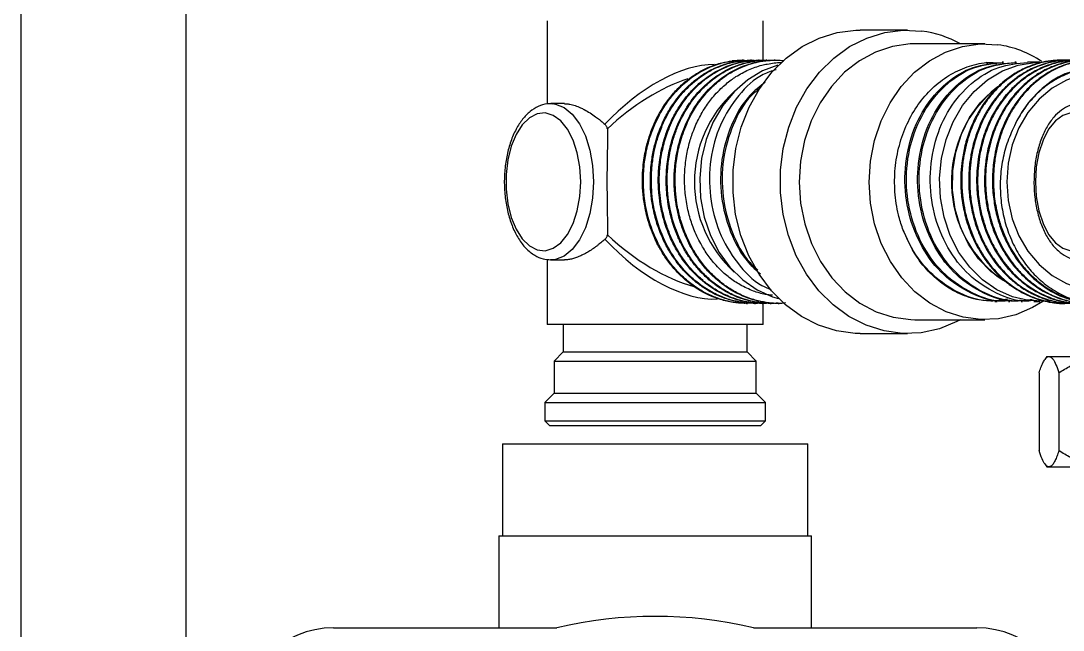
# Model space of a CAD drawing. Header units: millimetres. Extents: x 15 to 415, y 5 to 292.
# Drawn here: x 127.13 to 159.53, y 165.02 to 183.95 of the extents above; entities that cross this region are included whole.
import ezdxf

# ---------------------------------------------------------------- set-up
doc = ezdxf.new("R2010")
doc.units = ezdxf.units.MM

msp = doc.modelspace()

# ---------------------------------------------------------------- linework, layer by layer
at = {"color": 7, "linetype": 'Continuous', "lineweight": 25}
for p, q in [((127.1328, 196.3745), (127.1328, 154.0542)), ((132.2756, 160.1183), (132.2756, 196.3745)), ((143.4899, 183.9459), (143.4899, 181.3667)), ((150.2042, 182.7211), (150.2042, 183.9459)), ((154.689, 183.6602), (153.2138, 183.6602)), ((157.0959, 183.2317), (154.9219, 183.2317)), ((149.5915, 182.7232), (149.5646, 182.7232)), ((149.838, 182.7232), (149.8072, 182.7232)), ((150.0845, 182.7232), (150.0537, 182.7232)), ((150.3311, 182.7232), (150.3002, 182.7232)), ((150.5776, 182.7232), (150.5467, 182.7232)), ((159.4845, 182.7232), (159.4536, 182.7232)), ((157.1289, 182.6575), (157.2072, 182.5825)), ((157.2862, 182.6178), (157.4659, 182.6243)), ((157.677, 182.6602), (157.6277, 182.6602)), ((158.0715, 182.6602), (158.0222, 182.6602)), ((158.8041, 182.6602), (158.4166, 182.6602)), ((144.031, 181.3745), (143.6093, 181.3745)), ((143.6093, 181.3745), (143.6433, 181.3737)), ((143.4899, 176.5371), (143.4899, 174.5174)), ((143.6093, 176.5174), (144.0294, 176.5174)), ((149.6839, 175.1687), (149.7148, 175.1687)), ((149.9304, 175.1687), (149.9613, 175.1687)), ((150.1769, 175.1687), (150.2078, 175.1687)), ((150.2042, 174.5174), (150.2042, 175.1687)), ((150.4234, 175.1687), (150.4543, 175.1687)), ((150.67, 175.1687), (150.7008, 175.1687)), ((157.4031, 175.2317), (157.4799, 175.2317)), ((157.825, 175.2317), (157.8743, 175.2317)), ((158.2194, 175.2317), (158.2687, 175.2317)), ((158.6138, 175.2317), (158.8041, 175.2317)), ((154.9219, 174.6602), (157.0959, 174.6602)), ((144.029, 174.5174), (143.4899, 174.5174)), ((143.9899, 174.5174), (143.9899, 173.6602)), ((150.2042, 174.5174), (144.029, 174.5174)), ((149.7042, 173.6602), (149.7042, 174.5174)), ((153.2138, 174.2317), (154.689, 174.2317)), ((143.9899, 173.6602), (143.7042, 173.3745)), ((143.9899, 173.6602), (144.4487, 173.6602)), ((144.4487, 173.6602), (149.7042, 173.6602)), ((149.9899, 173.3745), (149.7042, 173.6602)), ((143.7042, 173.3745), (143.7042, 172.3745)), ((143.7042, 173.3745), (144.2089, 173.3745)), ((144.2089, 173.3745), (149.9899, 173.3745)), ((149.9899, 172.3745), (149.9899, 173.3745)), ((159.0216, 173.5174), (158.9555, 173.4229)), ((159.0216, 173.5174), (159.0864, 173.5174)), ((159.0864, 173.5174), (160.8475, 173.5174)), ((158.779, 173.0129), (158.779, 170.5932)), ((159.3938, 173.0129), (159.3938, 170.5932)), ((143.7042, 172.3745), (143.4185, 172.0888)), ((143.7042, 172.3745), (144.2089, 172.3745)), ((144.2089, 172.3745), (149.9899, 172.3745)), ((150.2756, 172.0888), (149.9899, 172.3745)), ((143.4185, 172.0888), (143.4185, 171.5174)), ((143.4185, 172.0888), (143.9691, 172.0888)), ((143.9691, 172.0888), (150.2756, 172.0888)), ((150.2756, 171.5174), (150.2756, 172.0888)), ((143.4185, 171.5174), (143.5613, 171.3745)), ((143.4185, 171.5174), (143.9691, 171.5174)), ((143.5613, 171.3745), (144.089, 171.3745)), ((143.9691, 171.5174), (150.2756, 171.5174)), ((144.089, 171.3745), (150.1328, 171.3745)), ((150.1328, 171.3745), (150.2756, 171.5174)), ((142.0972, 170.8031), (142.0972, 167.9459)), ((142.0972, 170.8031), (151.5969, 170.8031)), ((151.5969, 167.9459), (151.5969, 170.8031)), ((158.9542, 170.1852), (159.0216, 170.0888)), ((159.0216, 170.0888), (159.0864, 170.0888)), ((159.0864, 170.0888), (160.8475, 170.0888)), ((136.847, 165.0888), (143.7956, 165.0888)), ((149.8985, 165.0888), (156.847, 165.0888))]:
    msp.add_line(p, q, dxfattribs=at)
at = {"color": 7, "linetype": 'Continuous', "lineweight": 25, "flags": 128}
for points in [[(153.2138, 174.2317), (153.0584, 174.2353), (152.4843, 174.3124), (151.9258, 174.4884), (151.3947, 174.7593), (150.9024, 175.1194), (150.4594, 175.5611), (150.075, 176.0749), (149.7576, 176.65), (149.5138, 177.2739), (149.3489, 177.9335), (149.2663, 178.6147), (149.2679, 179.303), (149.3536, 179.9836), (149.5216, 180.6421), (149.7682, 181.2645), (150.0883, 181.8374), (150.475, 182.3487), (150.9201, 182.7875), (151.414, 183.1445), (151.9463, 183.4119), (152.5057, 183.5841), (153.0801, 183.6575), (153.2138, 183.6602)], [(156.3376, 174.6602), (156.2267, 174.6021), (155.6794, 174.3817), (155.111, 174.2585), (154.5336, 174.2353), (153.9595, 174.3124), (153.401, 174.4884), (152.8699, 174.7593), (152.3776, 175.1194), (151.9346, 175.5611), (151.5503, 176.0749), (151.2328, 176.65), (150.989, 177.2739), (150.8241, 177.9335), (150.7416, 178.6147), (150.7431, 179.303), (150.8288, 179.9836), (150.9968, 180.6421), (151.2434, 181.2645), (151.5635, 181.8374), (151.9502, 182.3487), (152.3953, 182.7875), (152.8892, 183.1445), (153.4216, 183.4119), (153.9809, 183.5841), (154.5553, 183.6575), (155.1326, 183.6305), (155.1326, 183.6305)], [(154.9219, 183.2317), (154.7748, 183.2281), (154.2278, 183.1511), (153.6971, 182.9756), (153.1951, 182.7057), (152.7336, 182.3476), (152.3234, 181.9098), (151.9741, 181.4025), (151.6938, 180.8376), (151.4893, 180.2284), (151.3652, 179.5891), (151.3245, 178.9348), (151.3681, 178.2807), (151.4949, 177.6422), (151.7022, 177.0343), (151.9848, 176.4712), (152.3364, 175.9661), (152.7485, 175.5308), (153.2116, 175.1756), (153.7147, 174.9087), (154.2462, 174.7365), (154.7935, 174.663), (154.9219, 174.6602)], [(158.8911, 175.232), (158.5761, 175.0398), (158.0582, 174.8164), (157.5178, 174.6898), (156.9675, 174.663), (156.4202, 174.7365), (155.8887, 174.9087), (155.3856, 175.1756), (154.9225, 175.5308), (154.5104, 175.9661), (154.1588, 176.4712), (153.8762, 177.0343), (153.669, 177.6422), (153.5421, 178.2807), (153.4985, 178.9348), (153.5392, 179.5891), (153.6633, 180.2284), (153.8679, 180.8376), (154.1481, 181.4025), (154.4974, 181.9098), (154.9076, 182.3476), (155.3691, 182.7057), (155.8711, 182.9756), (156.4018, 183.1511), (156.9488, 183.2281), (157.4992, 183.2047), (157.4992, 183.2047)], [(149.5646, 182.7232), (149.5512, 182.7232), (149.2405, 182.7035)], [(150.6565, 182.5671), (150.1832, 182.3901), (149.7232, 182.1143), (149.3077, 181.752), (148.9478, 181.3132), (148.6535, 180.8098), (148.4328, 180.2556), (148.2916, 179.6657), (148.2339, 179.0561), (148.2612, 178.4435), (148.3727, 177.8446), (148.5655, 177.2758), (148.8342, 176.7525), (149.1716, 176.2891), (149.5684, 175.8981), (150.0138, 175.5902), (150.4957, 175.3739), (150.6782, 175.319)], [(159.1153, 175.2502), (158.9693, 175.2369), (158.4546, 175.2551), (157.9494, 175.3739), (157.4675, 175.5902), (157.0221, 175.8981), (156.6253, 176.2891), (156.288, 176.7525), (156.0192, 177.2758), (155.8265, 177.8446), (155.7149, 178.4435), (155.6876, 179.0561), (155.7454, 179.6657), (155.8865, 180.2556), (156.1073, 180.8098), (156.4016, 181.3132), (156.7614, 181.752), (157.1769, 182.1143), (157.6369, 182.3901), (158.1287, 182.572), (158.6389, 182.655), (158.8041, 182.6602)], [(159.9502, 182.2155), (159.626, 182.1006), (159.1809, 181.8533), (158.7785, 181.5177), (158.4311, 181.1039), (158.1494, 180.6245), (157.9418, 180.0942), (157.8147, 179.5289), (157.7718, 178.9459), (157.8147, 178.363), (157.9418, 177.7977), (158.1494, 177.2674), (158.4311, 176.788), (158.7785, 176.3742), (159.1809, 176.0386), (159.626, 175.7913), (159.9502, 175.6764)], [(157.7048, 175.8603), (157.2818, 176.1601), (156.9012, 176.5495), (156.5831, 177.0116), (156.3373, 177.5326), (156.1711, 178.0965), (156.0897, 178.6862), (156.0954, 179.2838), (156.1881, 179.8711), (156.3651, 180.4304), (156.6209, 180.9445), (156.9477, 181.3979), (157.3357, 181.7768), (157.5009, 181.9017)], [(144.5341, 178.9459), (144.5069, 179.4066), (144.4265, 179.8457), (144.2967, 180.2428), (144.1235, 180.5792), (143.915, 180.8392), (143.6811, 181.0107), (143.4325, 181.0857), (143.1811, 181.0606), (142.9384, 180.9366), (142.7159, 180.7196), (142.524, 180.4196), (142.3716, 180.0507), (142.2658, 179.6302), (142.2117, 179.1776), (142.2117, 178.7143), (142.2658, 178.2617), (142.3716, 177.8412), (142.524, 177.4723), (142.7159, 177.1723), (142.9384, 176.9553), (143.1811, 176.8313), (143.4325, 176.8062), (143.6811, 176.8812), (143.915, 177.0527), (144.1235, 177.3127), (144.2967, 177.6491), (144.4265, 178.0462), (144.5069, 178.4853), (144.5341, 178.9459)], [(159.7668, 181.0857), (159.5182, 181.0107), (159.2843, 180.8392), (159.0758, 180.5792), (158.9026, 180.2428), (158.7728, 179.8457), (158.6924, 179.4066), (158.6652, 178.9459)], [(158.6652, 178.9459), (158.6924, 178.4853), (158.7728, 178.0462), (158.9026, 177.6491), (159.0758, 177.3127), (159.2843, 177.0527), (159.5182, 176.8812), (159.7668, 176.8062)]]:
    msp.add_lwpolyline(points, dxfattribs=at)
at = {"color": 8, "linetype": 'Continuous', "lineweight": 25, "flags": 128}
for points in [[(143.6433, 181.3737), (143.7473, 181.3612), (144.0172, 181.2557), (144.2693, 181.0492), (144.4925, 180.7507), (144.6772, 180.3734), (144.8151, 179.9337), (144.9004, 179.4509), (144.9293, 178.9459)], [(144.9293, 178.9459), (144.9004, 178.441), (144.8151, 177.9582), (144.6772, 177.5185), (144.4925, 177.1412), (144.2693, 176.8427), (144.0172, 176.6362), (143.7473, 176.5307), (143.5991, 176.5175)]]:
    msp.add_lwpolyline(points, dxfattribs=at)
at = {"color": 7, "linetype": 'Continuous', "lineweight": 25}
for centre, radius, start, end in [((154.6522, 180.1596), 3.504, 61.24996, 82.11995), ((157.0523, 180.0133), 3.2225, 55.97058, 82.02792), ((151.8575, 178.9459), 3.7912, 132.33547, 227.66453), ((159.7817, 178.9537), 3.7294, 128.45848, 235.30064), ((146.847, 152.2317), 13.2143, 76.64882, 103.35118), ((136.847, 162.2317), 2.8571, 90, 180), ((156.847, 162.2317), 2.8571, 0, 90)]:
    msp.add_arc(centre, radius, start, end, dxfattribs=at)
at = {"color": 8, "linetype": 'Continuous', "lineweight": 25}
for major_axis, ratio, start_param, end_param in [((2.8431, 3.3028), 0.5405233, 0.4304981, 1.4939267), ((3.0845, 2.9504), 0.5192598, 0.8097489, 1.5557707), ((3.0845, -2.9504), 0.5192598, 4.7274146, 5.5310155), ((-2.8431, 3.3028), 0.5405233, 1.6476659, 2.7458554)]:
    msp.add_ellipse((146.847, 178.9459), major_axis=major_axis, ratio=ratio, start_param=start_param, end_param=end_param, dxfattribs=at)
at = {"color": 7, "linetype": 'Continuous', "lineweight": 25}
for points, knots in [([(149.7148, 175.1689), (149.6563, 175.1699), (149.5369, 175.1719), (149.3382, 175.1922), (149.1035, 175.2334), (148.8149, 175.3134), (148.5019, 175.4404), (148.2081, 175.6036), (147.9688, 175.7708), (147.7675, 175.9372), (147.5768, 176.1204), (147.3627, 176.362), (147.1427, 176.6647), (146.8632, 177.152), (146.6632, 177.6772), (146.5514, 178.1823), (146.5101, 178.4711), (146.4875, 178.7298), (146.4792, 178.9883), (146.4882, 179.276), (146.5135, 179.5415), (146.5543, 179.8061), (146.6153, 180.0907), (146.7194, 180.4439), (146.8566, 180.7839), (146.9853, 181.0331), (147.0848, 181.2041), (147.1759, 181.3467), (147.2928, 181.5094), (147.4172, 181.6638), (147.6829, 181.9575), (148.138, 182.3299), (148.7181, 182.5961), (149.1957, 182.6995), (149.4887, 182.7301), (149.6525, 182.7183), (149.7047, 182.7145)], [0, 0, 0, 0, 0.017206, 0.0351736, 0.058659, 0.0869729, 0.1222991, 0.1558101, 0.1822903, 0.2039717, 0.2280493, 0.2545228, 0.2910035, 0.3271738, 0.400877, 0.432932, 0.4572774, 0.4739097, 0.4978994, 0.5218893, 0.5458792, 0.5647579, 0.5893012, 0.619507, 0.6586505, 0.6839334, 0.6930822, 0.7110673, 0.7290524, 0.7470375, 0.7650226, 0.8379844, 0.9116784, 0.9505427, 0.9842406, 1, 1, 1, 1]), ([(149.9304, 175.1766), (149.8715, 175.1746), (149.6987, 175.1688), (149.429, 175.2103), (149.08, 175.2946), (148.7061, 175.4413), (148.3363, 175.6554), (148.0163, 175.903), (147.7453, 176.1659), (147.5035, 176.4577), (147.2836, 176.7864), (147.0751, 177.1793), (146.8972, 177.6371), (146.7776, 178.1086), (146.7167, 178.5254), (146.6922, 178.9295), (146.7022, 179.2719), (146.733, 179.5661), (146.7653, 179.7758), (146.8062, 179.9771), (146.8868, 180.2973), (147.0048, 180.6318), (147.1562, 180.9499), (147.2833, 181.1793), (147.4299, 181.4063), (147.6183, 181.6509), (147.8393, 181.8901), (148.1392, 182.1549), (148.5135, 182.4015), (148.8758, 182.5599), (149.1404, 182.6389), (149.3334, 182.6818), (149.5505, 182.7168), (149.7166, 182.7175), (149.8073, 182.7178)], [0, 0, 0, 0, 0.0175212, 0.051439, 0.0805968, 0.1235101, 0.1682299, 0.2027195, 0.2370673, 0.2723776, 0.3053664, 0.3423946, 0.3889519, 0.43184, 0.4661548, 0.4955462, 0.5340921, 0.5526129, 0.5706264, 0.5881325, 0.6051312, 0.6554757, 0.6798946, 0.6981318, 0.7254624, 0.7527927, 0.7827004, 0.8160587, 0.8662422, 0.9124617, 0.9333241, 0.9494034, 0.9723584, 1, 1, 1, 1]), ([(150.0654, 175.1724), (150.049, 175.1712), (149.9513, 175.1642), (149.7718, 175.1728), (149.5024, 175.2021), (149.1764, 175.2746), (148.7921, 175.4152), (148.4353, 175.6123), (148.1454, 175.824), (147.8696, 176.0673), (147.6299, 176.3338), (147.422, 176.6223), (147.2761, 176.8592), (147.0578, 177.2767), (146.8746, 177.7898), (146.7655, 178.3638), (146.7281, 178.7787), (146.7269, 179.1339), (146.7471, 179.4211), (146.7772, 179.6617), (146.8226, 179.9197), (146.9056, 180.2571), (147.0371, 180.6343), (147.1971, 180.9746), (147.3435, 181.2268), (147.4705, 181.416), (147.5917, 181.5767), (147.7205, 181.7286), (147.9917, 182.0135), (148.3511, 182.2922), (148.781, 182.5093), (149.0769, 182.6152), (149.3196, 182.6742), (149.5048, 182.7036), (149.6808, 182.7198), (149.8296, 182.7285), (149.9359, 182.7182), (149.97, 182.7148)], [0, 0, 0, 0, 0.0047919, 0.0284635, 0.0521352, 0.0834498, 0.1247194, 0.1687307, 0.1975047, 0.2236447, 0.2686738, 0.2927981, 0.3167989, 0.3406763, 0.4134989, 0.4523642, 0.4854413, 0.5162675, 0.5400094, 0.556664, 0.5764595, 0.6052706, 0.6437386, 0.6776218, 0.7020545, 0.7199808, 0.7379071, 0.7558336, 0.77376, 0.8453178, 0.8819906, 0.9126221, 0.9372094, 0.95575, 0.9682423, 0.9898183, 1, 1, 1, 1]), ([(150.1769, 175.1697), (150.1639, 175.1694), (150.0897, 175.1676), (149.9221, 175.1783), (149.6144, 175.2178), (149.2003, 175.3321), (148.7608, 175.5403), (148.3935, 175.794), (148.1353, 176.0232), (147.8445, 176.3298), (147.5707, 176.7049), (147.3097, 177.2046), (147.1354, 177.6653), (147.022, 178.1222), (146.9697, 178.4832), (146.9488, 178.7561), (146.9427, 178.9716), (146.9469, 179.1871), (146.9635, 179.4311), (147.0019, 179.7361), (147.0815, 180.1187), (147.2027, 180.5025), (147.3357, 180.8144), (147.4537, 181.045), (147.5732, 181.2491), (147.7243, 181.4721), (147.923, 181.7194), (148.1795, 181.9809), (148.584, 182.3046), (148.9872, 182.5134), (149.3396, 182.6258), (149.5171, 182.6698), (149.6971, 182.6999), (149.8761, 182.7228), (149.9952, 182.7159), (150.0535, 182.7126)], [0, 0, 0, 0, 0.0038858, 0.0220815, 0.049959, 0.0959584, 0.1481472, 0.1902319, 0.2222018, 0.244049, 0.3061952, 0.3460194, 0.3916489, 0.4329432, 0.4658001, 0.483974, 0.5021478, 0.5203216, 0.5384954, 0.5640918, 0.598418, 0.6383233, 0.6680287, 0.6873218, 0.7070554, 0.7313851, 0.7603095, 0.7942603, 0.8338774, 0.9084309, 0.9267813, 0.9451992, 0.9636847, 0.9822377, 1, 1, 1, 1]), ([(150.442, 175.1792), (150.4386, 175.1788), (150.3543, 175.1673), (150.1875, 175.1669), (149.9433, 175.1774), (149.6777, 175.2159), (149.3527, 175.2961), (148.9878, 175.4403), (148.6586, 175.6295), (148.4456, 175.7852), (148.2997, 175.9054), (148.1779, 176.0152), (148.0385, 176.1562), (147.9061, 176.3064), (147.746, 176.5097), (147.5537, 176.7971), (147.359, 177.1688), (147.206, 177.557), (147.1029, 177.9113), (147.0307, 178.2594), (146.9906, 178.5762), (146.975, 178.8606), (146.9746, 179.1008), (146.9867, 179.3464), (147.0222, 179.675), (147.1034, 180.0939), (147.2351, 180.5086), (147.3769, 180.8364), (147.5053, 181.0845), (147.6438, 181.3122), (147.8034, 181.5347), (147.9723, 181.7366), (148.1743, 181.9436), (148.4378, 182.1681), (148.7473, 182.3709), (149.0509, 182.517), (149.2853, 182.601), (149.4809, 182.6545), (149.6772, 182.6945), (149.9155, 182.7206), (150.097, 182.7291), (150.1979, 182.7202), (150.2042, 182.7197)], [0, 0, 0, 0, 0.0009757, 0.0243961, 0.0478165, 0.0712372, 0.1012209, 0.143093, 0.1814263, 0.2061042, 0.2149639, 0.2325316, 0.2500994, 0.2676672, 0.2852349, 0.3176232, 0.356568, 0.3912657, 0.4216219, 0.447635, 0.4785014, 0.4995944, 0.5171269, 0.5371551, 0.5596789, 0.5981287, 0.6421841, 0.6680728, 0.6886401, 0.7137992, 0.737192, 0.7605849, 0.7839779, 0.8153634, 0.8556491, 0.8875963, 0.9116024, 0.9276635, 0.9467152, 0.970205, 0.9981318, 1, 1, 1, 1]), ([(150.4235, 175.1701), (150.3854, 175.17), (150.2864, 175.1697), (150.0982, 175.1854), (149.8784, 175.2198), (149.6347, 175.2809), (149.3138, 175.391), (149.0241, 175.5377), (148.8177, 175.6739), (148.7573, 175.7165), (148.7353, 175.7323), (148.6138, 175.8211), (148.4077, 175.9937), (148.1915, 176.2227), (148.0473, 176.4001), (147.9548, 176.5239), (147.8619, 176.6599), (147.7697, 176.8086), (147.7107, 176.9144), (147.679, 176.9744), (147.6696, 176.9924), (147.6357, 177.058), (147.5817, 177.1697), (147.5094, 177.3358), (147.4332, 177.5354), (147.3367, 177.8376), (147.2526, 178.2075), (147.2072, 178.5691), (147.1916, 178.8443), (147.1897, 179.06), (147.1982, 179.2754), (147.2193, 179.5163), (147.2559, 179.7684), (147.3155, 180.053), (147.3999, 180.3542), (147.5116, 180.656), (147.6303, 180.9126), (147.7224, 181.0829), (147.7932, 181.2023), (147.8585, 181.3058), (147.9477, 181.4362), (148.0672, 181.5938), (148.2407, 181.7952), (148.4845, 182.0324), (148.8957, 182.3453), (149.3227, 182.5516), (149.7171, 182.6612), (149.9559, 182.7031), (150.151, 182.7239), (150.266, 182.7206), (150.3002, 182.7196)], [0, 0, 0, 0, 0.0113144, 0.0294886, 0.0561381, 0.0772499, 0.1035496, 0.1554853, 0.1704845, 0.1738557, 0.1764123, 0.1781544, 0.2163403, 0.2513475, 0.2644032, 0.2782625, 0.2929254, 0.3083919, 0.3246619, 0.3248384, 0.3262032, 0.3299712, 0.3441863, 0.3586109, 0.3769927, 0.3993312, 0.4399939, 0.4733074, 0.4914867, 0.509666, 0.5278453, 0.5460246, 0.5709768, 0.5926281, 0.6203922, 0.6515171, 0.676349, 0.6948857, 0.7030661, 0.7135892, 0.7278728, 0.7459164, 0.7677195, 0.8014348, 0.8414727, 0.9160094, 0.9404015, 0.9649281, 0.989589, 1, 1, 1, 1]), ([(150.6661, 175.1801), (150.6455, 175.1774), (150.5659, 175.1671), (150.4337, 175.168), (150.2782, 175.1729), (150.0932, 175.1902), (149.8624, 175.2285), (149.5311, 175.3191), (149.2069, 175.4563), (148.9226, 175.6216), (148.7073, 175.772), (148.5278, 175.9192), (148.3664, 176.0719), (148.23, 176.2166), (148.1007, 176.3702), (147.9455, 176.5766), (147.7584, 176.8694), (147.5813, 177.2253), (147.4533, 177.562), (147.378, 177.8125), (147.3358, 177.9839), (147.3011, 178.1459), (147.2697, 178.324), (147.2423, 178.5439), (147.2263, 178.7558), (147.2184, 179.0293), (147.2322, 179.3867), (147.2711, 179.673), (147.2997, 179.8235), (147.2997, 179.8236), (147.2997, 179.8236), (147.2997, 179.8236), (147.2997, 179.8236), (147.2997, 179.8236), (147.2997, 179.8237), (147.2997, 179.8238), (147.2998, 179.8241), (147.2999, 179.8247), (147.3002, 179.8264), (147.3013, 179.832), (147.3051, 179.8518), (147.3196, 179.9247), (147.3547, 180.0813), (147.4269, 180.3407), (147.5331, 180.6341), (147.6578, 180.9069), (147.7901, 181.1513), (147.9342, 181.3775), (148.1004, 181.5983), (148.2734, 181.7956), (148.4774, 181.9949), (148.7454, 182.2125), (149.0731, 182.4159), (149.4083, 182.5625), (149.6713, 182.6419), (149.8638, 182.6822), (150.0711, 182.7157), (150.2256, 182.7139), (150.3313, 182.7127)], [0, 0, 0, 0, 0.0060585, 0.0233335, 0.038457, 0.0514288, 0.077426, 0.1063151, 0.1503799, 0.177383, 0.1985163, 0.2231619, 0.2409593, 0.2587567, 0.2765541, 0.2943516, 0.326823, 0.3668531, 0.3958889, 0.4177524, 0.4324408, 0.4399522, 0.4590469, 0.4773627, 0.4948995, 0.5116572, 0.5450827, 0.5834175, 0.5834178, 0.583418, 0.5834185, 0.5834193, 0.5834208, 0.5834234, 0.5834284, 0.5834379, 0.583457, 0.5834974, 0.5835901, 0.5838991, 0.584926, 0.5886152, 0.6025351, 0.6251742, 0.6565283, 0.6819467, 0.7024988, 0.7289937, 0.7527274, 0.7764613, 0.8001953, 0.8312413, 0.8729956, 0.9101249, 0.9376283, 0.9539419, 0.968499, 1, 1, 1, 1]), ([(150.6699, 175.1689), (150.668, 175.1688), (150.605, 175.1668), (150.4809, 175.1741), (150.2732, 175.1943), (150.0561, 175.235), (149.813, 175.3019), (149.3935, 175.458), (148.9905, 175.7037), (148.6468, 176.0074), (148.4811, 176.1765), (148.3318, 176.3501), (148.1697, 176.564), (148.0078, 176.8163), (147.8464, 177.122), (147.7017, 177.462), (147.6006, 177.7801), (147.5371, 178.0448), (147.5016, 178.228), (147.4753, 178.4008), (147.457, 178.5624), (147.4396, 178.7856), (147.4341, 179.0435), (147.4467, 179.3064), (147.462, 179.4653), (147.4713, 179.5418), (147.4744, 179.5659), (147.491, 179.6931), (147.5414, 179.9841), (147.6505, 180.3753), (147.7885, 180.727), (147.9114, 180.9804), (148.1259, 181.3588), (148.4002, 181.7168), (148.738, 182.0347), (148.9804, 182.2219), (149.2533, 182.3931), (149.5406, 182.5295), (149.8664, 182.6415), (150.184, 182.6986), (150.423, 182.7357), (150.5364, 182.7207), (150.5464, 182.7194)], [0, 0, 0, 0, 0.00058777, 0.01876067, 0.03693352, 0.06268902, 0.08408682, 0.11116085, 0.19348167, 0.21711879, 0.23881982, 0.25858456, 0.27943003, 0.31108049, 0.33818924, 0.37009919, 0.40680851, 0.42366039, 0.43947127, 0.45424111, 0.46796988, 0.48065753, 0.51087893, 0.53309029, 0.54728807, 0.55138119, 0.55267618, 0.55347011, 0.58399875, 0.6279318, 0.65782243, 0.68262592, 0.70234069, 0.7741388, 0.80488009, 0.83321648, 0.86201703, 0.89873762, 0.92736157, 0.96519921, 0.99693745, 1, 1, 1, 1]), ([(150.9016, 175.1811), (150.86, 175.1767), (150.6865, 175.1585), (150.3985, 175.179), (150.0952, 175.2319), (149.8277, 175.3074), (149.543, 175.4144), (149.2205, 175.584), (148.929, 175.7884), (148.7163, 175.9713), (148.5561, 176.1301), (148.4226, 176.2785), (148.2964, 176.4355), (148.1464, 176.6446), (147.9647, 176.9427), (147.7715, 177.3515), (147.6177, 177.8105), (147.4957, 178.3781), (147.4617, 178.8424), (147.4728, 179.2183), (147.4871, 179.4251), (147.5265, 179.7464), (147.622, 180.1986), (147.7769, 180.6381), (147.9422, 180.9813), (148.0674, 181.2012), (148.2172, 181.4293), (148.3934, 181.6569), (148.5817, 181.8587), (148.7063, 181.974), (148.8181, 182.0706), (148.9625, 182.186), (149.2177, 182.356), (149.5258, 182.5125), (149.8346, 182.6212), (150.0861, 182.6795), (150.287, 182.7089), (150.4656, 182.7231), (150.6422, 182.7235), (150.7678, 182.7192), (150.8332, 182.71), (150.8416, 182.7088)], [0, 0, 0, 0, 0.0118905, 0.0495048, 0.0816432, 0.0990254, 0.1276159, 0.1664397, 0.1990386, 0.2237576, 0.2411146, 0.2584717, 0.2758288, 0.293186, 0.3243628, 0.3640576, 0.405529, 0.4428464, 0.504932, 0.517059, 0.5337753, 0.5550799, 0.5956208, 0.6464612, 0.6702289, 0.6917595, 0.7110529, 0.7406873, 0.7670593, 0.7845292, 0.7865255, 0.8071968, 0.8350755, 0.8714939, 0.9045058, 0.9287187, 0.9460871, 0.9634555, 0.9808239, 0.9975309, 1, 1, 1, 1]), ([(159.4538, 182.7188), (159.3492, 182.717), (159.1341, 182.7134), (158.8625, 182.6593), (158.6019, 182.5848), (158.3246, 182.4774), (158.011, 182.3079), (157.7279, 182.1035), (157.5216, 181.9206), (157.3663, 181.7618), (157.2371, 181.6134), (157.1152, 181.4564), (156.9708, 181.2473), (156.7967, 180.9492), (156.6134, 180.5404), (156.47, 180.0814), (156.3602, 179.5138), (156.3356, 179.0495), (156.3543, 178.6736), (156.3729, 178.4668), (156.4191, 178.1455), (156.5244, 177.6933), (156.6895, 177.2538), (156.8632, 176.9106), (156.994, 176.6907), (157.1497, 176.4626), (157.3322, 176.235), (157.5266, 176.0332), (157.6551, 175.9179), (157.7702, 175.8213), (157.9191, 175.7059), (158.1817, 175.5359), (158.4984, 175.3794), (158.8154, 175.2708), (159.0734, 175.2123), (159.2792, 175.1832), (159.4393, 175.1697), (159.5386, 175.17), (159.5768, 175.1701)], [0, 0, 0, 0, 0.0318644, 0.0655081, 0.0837045, 0.113634, 0.1542762, 0.188402, 0.2142788, 0.2324488, 0.2506188, 0.2687889, 0.2869591, 0.3195962, 0.3611501, 0.4045639, 0.4436292, 0.5086227, 0.5213177, 0.5388169, 0.5611194, 0.6035591, 0.6567808, 0.6816617, 0.7042008, 0.7243979, 0.7554203, 0.7830274, 0.8013156, 0.8034053, 0.8250448, 0.8542293, 0.8923535, 0.9269116, 0.9522586, 0.9704405, 0.9886224, 1, 1, 1, 1]), ([(159.5879, 182.7197), (159.5515, 182.7213), (159.4555, 182.7255), (159.2999, 182.7184), (159.097, 182.6974), (158.8853, 182.657), (158.6484, 182.5899), (158.2399, 182.4339), (157.848, 182.1882), (157.5148, 181.8845), (157.3544, 181.7154), (157.21, 181.5418), (157.0537, 181.3279), (156.8983, 181.0756), (156.7445, 180.7699), (156.6078, 180.4299), (156.5138, 180.1118), (156.4562, 179.8471), (156.4246, 179.6639), (156.402, 179.4911), (156.387, 179.3295), (156.3741, 179.1063), (156.3738, 178.8484), (156.3917, 178.5855), (156.4103, 178.4266), (156.4211, 178.3501), (156.4247, 178.326), (156.4439, 178.1988), (156.5006, 177.9078), (156.6185, 177.5166), (156.7649, 177.1649), (156.8939, 176.9115), (157.1181, 176.5331), (157.4019, 176.1751), (157.7503, 175.8572), (158.0001, 175.67), (158.2808, 175.4988), (158.576, 175.3624), (158.9105, 175.2504), (159.2362, 175.1933), (159.4809, 175.1562), (159.5971, 175.1712), (159.6074, 175.1725)], [0, 0, 0, 0, 0.0109927, 0.0289764, 0.04696005, 0.07244741, 0.09362243, 0.1204146, 0.20187837, 0.22526941, 0.24674451, 0.26630347, 0.28693192, 0.31825286, 0.34507939, 0.37665712, 0.41298426, 0.42966069, 0.44530696, 0.45992304, 0.47350887, 0.48606443, 0.5159712, 0.53795131, 0.55200128, 0.55605178, 0.55733329, 0.55811896, 0.58832976, 0.63180542, 0.66138486, 0.68593012, 0.70543964, 0.77649025, 0.80691149, 0.83495287, 0.86345358, 0.89979186, 0.92811781, 0.96556152, 0.99696933, 1, 1, 1, 1]), ([(159.7001, 182.7225), (159.6911, 182.7227), (159.6314, 182.7243), (159.5282, 182.7183), (159.3476, 182.7021), (159.1224, 182.6633), (158.7996, 182.5728), (158.4839, 182.4356), (158.2076, 182.2703), (157.9985, 182.1199), (157.8244, 181.9727), (157.6678, 181.82), (157.5357, 181.6753), (157.4107, 181.5217), (157.2611, 181.3153), (157.0816, 181.0225), (156.9132, 180.6666), (156.7931, 180.3299), (156.7234, 180.0794), (156.6849, 179.908), (156.6537, 179.746), (156.6261, 179.5679), (156.6033, 179.348), (156.5916, 179.1361), (156.5891, 178.8626), (156.6101, 178.5052), (156.6551, 178.2189), (156.6869, 178.0684), (156.6869, 178.0683), (156.6869, 178.0683), (156.6869, 178.0683), (156.6869, 178.0683), (156.6869, 178.0683), (156.6869, 178.0682), (156.6869, 178.0681), (156.687, 178.0678), (156.6871, 178.0672), (156.6875, 178.0655), (156.6887, 178.0599), (156.6929, 178.0401), (156.709, 177.9672), (156.7476, 177.8106), (156.8256, 177.5512), (156.9387, 177.2578), (157.07, 176.985), (157.2084, 176.7406), (157.3584, 176.5144), (157.5304, 176.2936), (157.7092, 176.0963), (157.9197, 175.897), (158.1959, 175.6794), (158.533, 175.476), (158.8774, 175.3294), (159.1473, 175.25), (159.3447, 175.2097), (159.557, 175.1762), (159.7153, 175.178), (159.8236, 175.1792)], [0, 0, 0, 0, 0.0027659, 0.0182078, 0.0314528, 0.0579975, 0.087495, 0.1324877, 0.1600595, 0.1816378, 0.2068024, 0.2249746, 0.2431468, 0.261319, 0.2794913, 0.3126465, 0.3535197, 0.3831669, 0.4054908, 0.4204886, 0.4281581, 0.447655, 0.4663565, 0.4842625, 0.5013732, 0.5355026, 0.5746446, 0.574645, 0.5746452, 0.5746457, 0.5746465, 0.574648, 0.5746507, 0.5746558, 0.5746655, 0.574685, 0.5747262, 0.574821, 0.5751364, 0.5761849, 0.5799519, 0.5941648, 0.6172807, 0.6492951, 0.6752488, 0.6962337, 0.7232865, 0.7475201, 0.7717538, 0.7959876, 0.8276874, 0.870321, 0.9082322, 0.9363148, 0.9529719, 0.9678356, 1, 1, 1, 1]), ([(159.9271, 182.7146), (159.8842, 182.7177), (159.7819, 182.7252), (159.6196, 182.7226), (159.4133, 182.7071), (159.1989, 182.6719), (158.9614, 182.611), (158.6487, 182.5009), (158.3669, 182.3542), (158.1665, 182.218), (158.1078, 182.1754), (158.0864, 182.1596), (157.9685, 182.0708), (157.7686, 181.8982), (157.5591, 181.6692), (157.4199, 181.4918), (157.3307, 181.368), (157.2414, 181.232), (157.153, 181.0833), (157.0965, 180.9775), (157.0663, 180.9175), (157.0574, 180.8995), (157.0252, 180.8339), (156.9738, 180.7222), (156.9055, 180.5561), (156.8339, 180.3565), (156.7443, 180.0543), (156.6682, 179.6844), (156.6303, 179.3228), (156.6203, 179.0476), (156.6228, 178.8319), (156.6356, 178.6165), (156.6615, 178.3756), (156.7035, 178.1235), (156.7693, 177.8389), (156.8605, 177.5377), (156.9793, 177.2359), (157.1042, 176.9793), (157.2006, 176.809), (157.2744, 176.6896), (157.3423, 176.5861), (157.435, 176.4557), (157.5588, 176.2981), (157.7381, 176.0967), (157.9896, 175.8595), (158.4132, 175.5467), (158.852, 175.3402), (159.2568, 175.2308), (159.5015, 175.1883), (159.7372, 175.166), (159.8908, 175.1714), (159.9616, 175.1739)], [0, 0, 0, 0, 0.0127064, 0.0303406, 0.0479748, 0.0738324, 0.0943169, 0.119835, 0.1702276, 0.1847811, 0.1880521, 0.1905327, 0.1922231, 0.2292743, 0.2632413, 0.2759091, 0.2893566, 0.3035838, 0.3185907, 0.3343772, 0.3345486, 0.3358728, 0.3395288, 0.3533216, 0.3673175, 0.3851531, 0.4068278, 0.4462823, 0.4786059, 0.496245, 0.5138842, 0.5315233, 0.5491624, 0.5733731, 0.5943811, 0.6213202, 0.6515203, 0.6756144, 0.6936002, 0.7015376, 0.711748, 0.7256072, 0.7431146, 0.7642698, 0.7969834, 0.8358316, 0.9081535, 0.9318208, 0.9556186, 0.9795467, 1, 1, 1, 1]), ([(159.9466, 182.7224), (159.94, 182.7227), (159.854, 182.7263), (159.6884, 182.7126), (159.4293, 182.6767), (159.1125, 182.5956), (158.7572, 182.4516), (158.4371, 182.2624), (158.2303, 182.1067), (158.0887, 181.9865), (157.9705, 181.8767), (157.8355, 181.7357), (157.7074, 181.5855), (157.5529, 181.3822), (157.3681, 181.0948), (157.1826, 180.7231), (157.0386, 180.3349), (156.9434, 179.9806), (156.8787, 179.6325), (156.8452, 179.3157), (156.8355, 179.0313), (156.8398, 178.7911), (156.857, 178.5455), (156.8993, 178.2169), (156.9895, 177.798), (157.1307, 177.3833), (157.2804, 177.0555), (157.4149, 176.8074), (157.5593, 176.5797), (157.7247, 176.3572), (157.8994, 176.1553), (158.1079, 175.9483), (158.3795, 175.7238), (158.6981, 175.521), (159.01, 175.3748), (159.2507, 175.291), (159.4514, 175.2372), (159.6527, 175.1986), (159.8266, 175.1746), (159.935, 175.174), (159.9616, 175.1739)], [0, 0, 0, 0, 0.002017, 0.0265307, 0.0510446, 0.0824279, 0.1262545, 0.1663771, 0.1922069, 0.2014801, 0.2198679, 0.2382557, 0.2566435, 0.2750313, 0.3089313, 0.349694, 0.3860114, 0.4177845, 0.4450118, 0.477319, 0.4993965, 0.5177474, 0.5387105, 0.5622856, 0.6025302, 0.648642, 0.6757392, 0.6972665, 0.7236, 0.7480847, 0.7725695, 0.7970544, 0.829905, 0.8720711, 0.9055095, 0.9306362, 0.9474469, 0.9673879, 0.9919742, 1, 1, 1, 1]), ([(159.9775, 182.7222), (159.9647, 182.7225), (159.8923, 182.7243), (159.7285, 182.7136), (159.4284, 182.6741), (159.0248, 182.5598), (158.5971, 182.3516), (158.2402, 182.0979), (157.99, 181.8687), (157.7084, 181.5621), (157.4446, 181.187), (157.1959, 180.6873), (157.0322, 180.2266), (156.9289, 179.7697), (156.8841, 179.4087), (156.8688, 179.1358), (156.867, 178.9203), (156.8756, 178.7048), (156.897, 178.4608), (156.9418, 178.1558), (157.0298, 177.7732), (157.1598, 177.3894), (157.3002, 177.0775), (157.4239, 176.8469), (157.5486, 176.6428), (157.7056, 176.4198), (157.9111, 176.1725), (158.1759, 175.911), (158.5927, 175.5873), (159.0071, 175.3784), (159.3689, 175.2662), (159.5509, 175.2218), (159.7355, 175.1933), (159.8689, 175.1725), (159.9407, 175.175), (159.9502, 175.1753)], [0, 0, 0, 0, 0.0039447, 0.0224161, 0.0507159, 0.0974122, 0.1503917, 0.193114, 0.2255684, 0.2477465, 0.3108343, 0.3512619, 0.3975827, 0.4395026, 0.4728573, 0.4913066, 0.5097558, 0.5282049, 0.546654, 0.5726382, 0.6074845, 0.6479943, 0.6781499, 0.6977352, 0.7177678, 0.7424661, 0.7718288, 0.8062939, 0.8465112, 0.9221943, 0.9408227, 0.9595196, 0.9782852, 0.9971194, 1, 1, 1, 1]), ([(159.9691, 182.712), (159.903, 182.7054), (159.7321, 182.6883), (159.4274, 182.6167), (159.0531, 182.4769), (158.7062, 182.2796), (158.4247, 182.0679), (158.1571, 181.8246), (157.9252, 181.5581), (157.7249, 181.2696), (157.585, 181.0327), (157.3771, 180.6152), (157.2057, 180.1021), (157.1089, 179.5281), (157.08, 179.1132), (157.0858, 178.758), (157.1118, 178.4708), (157.147, 178.2302), (157.198, 177.9722), (157.2884, 177.6348), (157.4287, 177.2576), (157.597, 176.9173), (157.7499, 176.6651), (157.8817, 176.4759), (158.0072, 176.3152), (158.1404, 176.1633), (158.4205, 175.8784), (158.7906, 175.5998), (159.2326, 175.3824), (159.5364, 175.2773), (159.7701, 175.22), (159.9022, 175.2014), (159.9502, 175.1946)], [0, 0, 0, 0, 0.021496, 0.0555744, 0.1004864, 0.148382, 0.1796955, 0.2081426, 0.2571459, 0.2833993, 0.3095184, 0.3355031, 0.414753, 0.4570485, 0.4930448, 0.5265917, 0.5524291, 0.5705535, 0.5920962, 0.62345, 0.6653132, 0.7021868, 0.7287759, 0.7482843, 0.7677928, 0.7873014, 0.80681, 0.8846833, 0.9245928, 0.9579278, 0.984685, 1, 1, 1, 1]), ([(159.9502, 182.7042), (159.8733, 182.6959), (159.701, 182.6773), (159.3944, 182.5955), (159.0302, 182.4512), (158.6707, 182.2364), (158.3602, 181.9889), (158.0975, 181.726), (157.8637, 181.4342), (157.6524, 181.1055), (157.4536, 180.7126), (157.2864, 180.2548), (157.1772, 179.7833), (157.1251, 179.3665), (157.1087, 178.9624), (157.1256, 178.62), (157.1625, 178.3258), (157.1993, 178.1161), (157.2445, 177.9148), (157.3322, 177.5946), (157.4579, 177.2601), (157.6171, 176.942), (157.75, 176.7126), (157.9025, 176.4856), (158.0977, 176.241), (158.3256, 176.0018), (158.635, 175.737), (159.0202, 175.4906), (159.3923, 175.3316), (159.664, 175.2536), (159.8225, 175.217), (159.9132, 175.205), (159.9502, 175.2002)], [0, 0, 0, 0, 0.0252548, 0.0565199, 0.1025346, 0.1504862, 0.1874685, 0.2242986, 0.2621608, 0.2975337, 0.337238, 0.3871599, 0.4331477, 0.4699424, 0.5014579, 0.5427896, 0.5626489, 0.5819642, 0.6007355, 0.6189627, 0.6729456, 0.6991293, 0.7186846, 0.7479903, 0.7772958, 0.809365, 0.8451342, 0.8989444, 0.9485043, 0.9708743, 0.9881158, 1, 1, 1, 1]), ([(149.6839, 175.1713), (149.6593, 175.1706), (149.5204, 175.1663), (149.2492, 175.197), (148.7599, 175.3057), (148.1657, 175.5787), (147.6999, 175.9562), (147.4278, 176.2527), (147.3001, 176.4085), (147.1801, 176.5726), (147.0868, 176.7159), (147.0041, 176.8547), (146.9193, 177.0091), (146.8105, 177.2347), (146.6958, 177.5222), (146.6001, 177.832), (146.5348, 178.117), (146.494, 178.3602), (146.4685, 178.5796), (146.4539, 178.7949), (146.4497, 179.0107), (146.4569, 179.2634), (146.489, 179.6254), (146.5702, 180.0549), (146.7088, 180.5026), (146.9305, 181.0216), (147.1899, 181.4309), (147.4485, 181.7346), (147.5852, 181.8774), (147.7265, 182.0085), (147.8919, 182.1446), (148.0746, 182.2741), (148.2939, 182.4044), (148.57, 182.5366), (148.8924, 182.6474), (149.1333, 182.6862), (149.2405, 182.7035)], [0, 0, 0, 0, 0.007587, 0.0427575, 0.0835514, 0.1606166, 0.2368325, 0.2556476, 0.2744628, 0.2932779, 0.312093, 0.3215134, 0.3374868, 0.3600114, 0.3890852, 0.4201844, 0.445833, 0.4660292, 0.4848349, 0.5036404, 0.5224459, 0.5412512, 0.5697671, 0.6176617, 0.6562558, 0.69485, 0.7705969, 0.7899016, 0.8089396, 0.8277109, 0.8462155, 0.8721768, 0.8946237, 0.9233774, 0.9659184, 1, 1, 1, 1]), ([(150.4927, 175.4246), (150.4179, 175.4282), (150.2787, 175.4349), (150.0818, 175.4909), (149.8174, 175.577), (149.561, 175.6984), (149.3157, 175.8505), (149.1512, 175.969), (148.9252, 176.1558), (148.7162, 176.3702), (148.5264, 176.6101), (148.4035, 176.7864), (148.2411, 177.0516), (148.102, 177.3363), (147.9882, 177.6375), (147.9205, 177.8526), (147.8398, 178.1675), (147.787, 178.4919), (147.763, 178.8221), (147.7588, 179.0522), (147.77, 179.3809), (147.8098, 179.7072), (147.8781, 180.0278), (147.9352, 180.2387), (148.0308, 180.5306), (148.1865, 180.8961), (148.388, 181.2385), (148.5661, 181.483), (148.7149, 181.663), (148.9247, 181.8825), (149.1474, 182.0698), (149.4324, 182.2656), (149.7469, 182.435), (150.0785, 182.5512), (150.4171, 182.6236), (150.6264, 182.658), (150.7785, 182.6471), (150.7883, 182.6464)], [0, 0, 0, 0, 0.02405838, 0.04477974, 0.06497974, 0.11244781, 0.1332517, 0.15414138, 0.17439004, 0.22197333, 0.24282752, 0.26376641, 0.28409973, 0.33187877, 0.35281564, 0.37383822, 0.39429063, 0.44235348, 0.46342033, 0.48457436, 0.5050429, 0.55313742, 0.57420937, 0.595367, 0.61368156, 0.65988497, 0.70717935, 0.72783446, 0.74856998, 0.77640283, 0.81900079, 0.83744968, 0.88398984, 0.93162312, 0.95011807, 0.99677566, 1, 1, 1, 1]), ([(150.6026, 182.4287), (150.4684, 182.3851), (150.0313, 182.243), (149.4093, 181.6531), (148.8351, 180.7448), (148.5283, 179.6435), (148.5174, 178.4858), (148.8021, 177.3609), (149.3681, 176.4138), (149.9461, 175.8031), (150.346, 175.641), (150.4377, 175.6038)], [0, 0, 0, 0, 0.0570721, 0.1858836, 0.3157472, 0.4444989, 0.5744174, 0.7031159, 0.8330827, 0.9617345, 1, 1, 1, 1]), ([(154.538, 177.4906), (154.4925, 177.632), (154.374, 178.0002), (154.2807, 178.6328), (154.2881, 179.3648), (154.417, 180.0817), (154.6603, 180.7546), (155.0093, 181.3582), (155.4504, 181.8687), (155.9667, 182.2683), (156.5381, 182.5348), (157.078, 182.6676), (157.4198, 182.6481), (157.5576, 182.6402)], [0, 0, 0, 0, 0.0605119, 0.1576128, 0.2547138, 0.3518148, 0.4489158, 0.5460168, 0.6431178, 0.7402187, 0.8373197, 0.9344207, 1, 1, 1, 1]), ([(157.8228, 175.2606), (157.7562, 175.2516), (157.3656, 175.1989), (156.6485, 175.4498), (155.7873, 176.0092), (155.1132, 176.8791), (154.6911, 177.9347), (154.5587, 179.0912), (154.7256, 180.2299), (155.1768, 181.2518), (155.8634, 182.0449), (156.7108, 182.566), (157.3264, 182.624), (157.6287, 182.6524)], [0, 0, 0, 0, 0.0201347, 0.1182261, 0.2170214, 0.3150624, 0.4139043, 0.5118998, 0.6107833, 0.7087383, 0.8076587, 0.9055781, 1, 1, 1, 1]), ([(157.8721, 175.2606), (157.8055, 175.2516), (157.4149, 175.1989), (156.6978, 175.4498), (155.8366, 176.0092), (155.1625, 176.8791), (154.7404, 177.9347), (154.608, 179.0912), (154.7749, 180.2299), (155.2261, 181.2518), (155.9127, 182.0449), (156.7601, 182.566), (157.3757, 182.624), (157.678, 182.6524)], [0, 0, 0, 0, 0.0201347, 0.1182261, 0.2170214, 0.3150624, 0.4139043, 0.5118998, 0.6107833, 0.7087383, 0.8076587, 0.9055781, 1, 1, 1, 1]), ([(158.2172, 175.2606), (158.1507, 175.2516), (157.76, 175.1989), (157.0429, 175.4498), (156.1817, 176.0092), (155.5076, 176.8791), (155.0855, 177.9347), (154.9532, 179.0912), (155.12, 180.2299), (155.5713, 181.2518), (156.2578, 182.0449), (157.1052, 182.566), (157.7209, 182.624), (158.0231, 182.6524)], [0, 0, 0, 0, 0.0201347, 0.1182261, 0.2170214, 0.3150624, 0.4139043, 0.5118998, 0.6107833, 0.7087383, 0.8076587, 0.9055781, 1, 1, 1, 1]), ([(158.5642, 175.2925), (158.3984, 175.2659), (157.9085, 175.1872), (157.0922, 175.442), (156.231, 176.0113), (155.5569, 176.8786), (155.1348, 177.9349), (155.0025, 179.0912), (155.1693, 180.2299), (155.6206, 181.2518), (156.3071, 182.0449), (157.1545, 182.566), (157.7702, 182.624), (158.0724, 182.6524)], [0, 0, 0, 0, 0.0487005, 0.1439323, 0.2398475, 0.3350303, 0.4309906, 0.5261293, 0.6221301, 0.7172294, 0.813266, 0.9083308, 1, 1, 1, 1]), ([(158.6116, 175.2606), (158.5451, 175.2516), (158.1544, 175.1989), (157.4373, 175.4498), (156.5762, 176.0092), (155.902, 176.8791), (155.48, 177.9347), (155.3476, 179.0912), (155.5144, 180.2299), (155.9657, 181.2518), (156.6523, 182.0449), (157.4997, 182.566), (158.1153, 182.624), (158.4175, 182.6524)], [0, 0, 0, 0, 0.02013469, 0.11822606, 0.21702143, 0.31506241, 0.41390425, 0.51189976, 0.61078329, 0.70873829, 0.8076587, 0.90557814, 1, 1, 1, 1]), ([(159.9562, 182.6754), (159.9239, 182.6699), (159.7987, 182.6486), (159.562, 182.5772), (159.2571, 182.4519), (158.9714, 182.2882), (158.7391, 182.1211), (158.5437, 181.9547), (158.3589, 181.7715), (158.1517, 181.5299), (157.9398, 181.2272), (157.6726, 180.7399), (157.4848, 180.2147), (157.3839, 179.7096), (157.3487, 179.4208), (157.3314, 179.1621), (157.3281, 178.9036), (157.343, 178.6159), (157.3738, 178.3504), (157.4202, 178.0858), (157.4875, 177.8012), (157.5995, 177.448), (157.7448, 177.108), (157.8797, 176.8588), (157.9836, 176.6878), (158.0782, 176.5452), (158.1995, 176.3825), (158.3283, 176.2282), (158.6027, 175.9342), (159.0725, 175.5665), (159.5936, 175.317), (159.8954, 175.2563), (159.9502, 175.2453)], [0, 0, 0, 0, 0.0111804, 0.0433844, 0.083564, 0.121679, 0.1517973, 0.1764575, 0.2038431, 0.2339538, 0.2754465, 0.3165863, 0.4004155, 0.4368745, 0.4645647, 0.4834821, 0.5107677, 0.5380535, 0.5653395, 0.5868119, 0.6147271, 0.6490829, 0.6936043, 0.7223608, 0.7327666, 0.7532226, 0.7736787, 0.7941347, 0.8145908, 0.8975768, 0.9813956, 1, 1, 1, 1]), ([(159.9502, 182.6646), (159.8611, 182.6458), (159.5311, 182.5765), (158.9912, 182.3104), (158.5387, 181.9359), (158.2755, 181.6392), (158.1521, 181.4834), (158.0365, 181.3193), (157.9468, 181.176), (157.8676, 181.0372), (157.7866, 180.8828), (157.6833, 180.6572), (157.5754, 180.3697), (157.4867, 180.0599), (157.4275, 179.7749), (157.392, 179.5317), (157.371, 179.3123), (157.3608, 179.097), (157.3608, 178.8812), (157.373, 178.6285), (157.4126, 178.2665), (157.5031, 177.837), (157.6519, 177.3893), (157.8861, 176.8703), (158.156, 176.461), (158.4233, 176.1573), (158.5644, 176.0145), (158.7101, 175.8834), (158.8805, 175.7473), (159.0687, 175.6179), (159.2942, 175.4872), (159.5783, 175.3573), (159.8051, 175.2724), (159.946, 175.2469), (159.9502, 175.2461)], [0, 0, 0, 0, 0.0312736, 0.1157548, 0.199305, 0.2199307, 0.2405564, 0.2611821, 0.2818078, 0.2921348, 0.3096453, 0.3343375, 0.3662091, 0.400301, 0.4284178, 0.4505575, 0.4711728, 0.491788, 0.5124031, 0.5330181, 0.5642781, 0.6167816, 0.6590897, 0.7013977, 0.7844338, 0.8055962, 0.8264663, 0.8470439, 0.8673292, 0.8957888, 0.9203959, 0.9519166, 0.9985513, 1, 1, 1, 1]), ([(159.9502, 182.3892), (159.8874, 182.3733), (159.7434, 182.337), (159.5243, 182.2454), (159.3184, 182.1399), (159.145, 182.032), (159.0024, 181.9309), (158.8428, 181.8029), (158.6673, 181.6399), (158.5027, 181.4584), (158.3538, 181.2691), (158.2207, 181.0746), (158.0874, 180.8481), (158.0113, 180.6868), (157.9731, 180.6058)], [0, 0, 0, 0, 0.07516151, 0.17244095, 0.27136401, 0.3376833, 0.40157216, 0.46577994, 0.56305939, 0.66198245, 0.72830174, 0.81806176, 0.90871443, 1, 1, 1, 1]), ([(159.9502, 182.3796), (159.9, 182.3745), (159.5467, 182.338), (158.953, 181.9493), (158.333, 181.3273), (158.0762, 180.8126), (157.9731, 180.6058)], [0, 0, 0, 0, 0.0591039, 0.416136, 0.7654566, 1, 1, 1, 1]), ([(150.265, 182.033), (150.0994, 181.9061), (149.6664, 181.5744), (149.1853, 180.7336), (148.8726, 179.6474), (148.8609, 178.4815), (149.1548, 177.3744), (149.5938, 176.5371), (149.989, 176.2007), (150.1171, 176.0918)], [0, 0, 0, 0, 0.1018497, 0.26625, 0.4292426, 0.5937122, 0.7566374, 0.9211683, 1, 1, 1, 1]), ([(150.1315, 181.8765), (150.0304, 181.7967), (149.6647, 181.5081), (149.2371, 180.7299), (148.9213, 179.6486), (148.9097, 178.4805), (149.2062, 177.3773), (149.608, 176.5852), (149.9562, 176.2822), (150.0396, 176.2096)], [0, 0, 0, 0, 0.0672747, 0.2432919, 0.4178019, 0.5938934, 0.7683313, 0.9444883, 1, 1, 1, 1]), ([(143.6527, 181.3617), (143.5983, 181.3661), (143.4481, 181.3782), (143.2071, 181.2967), (142.9492, 181.1369), (142.7174, 180.8974), (142.5158, 180.5852), (142.3525, 180.2077), (142.2349, 179.7817), (142.1673, 179.3255), (142.1513, 178.8562), (142.1871, 178.3903), (142.2739, 177.9439), (142.4101, 177.5322), (142.5937, 177.1696), (142.8227, 176.8692), (143.0824, 176.6603), (143.3462, 176.5372), (143.518, 176.5295), (143.5959, 176.526)], [0, 0, 0, 0, 0.0320075, 0.0883306, 0.1448912, 0.2039489, 0.2657511, 0.3289143, 0.3920643, 0.4549357, 0.5176302, 0.5803301, 0.6431942, 0.7064241, 0.7702457, 0.8347746, 0.8993036, 0.9543316, 1, 1, 1, 1]), ([(144.031, 181.3712), (144.0509, 181.372), (144.1012, 181.3741), (144.2106, 181.3566), (144.3547, 181.3191), (144.5075, 181.2582), (144.6628, 181.182), (144.8202, 181.0907), (144.9778, 180.9834), (145.113, 180.88), (145.2093, 180.8), (145.2663, 180.7489), (145.2854, 180.7318)], [0, 0, 0, 0, 0.0598747, 0.1520279, 0.2925443, 0.4251319, 0.5147237, 0.6507849, 0.7805592, 0.8678787, 0.9558886, 1, 1, 1, 1]), ([(160.0831, 181.3659), (160.0608, 181.3689), (159.9431, 181.3845), (159.7298, 181.321), (159.4662, 181.1815), (159.2283, 180.9584), (159.0192, 180.663), (158.8462, 180.299), (158.7185, 179.8825), (158.6352, 179.4261), (158.6247, 179.1078), (158.6193, 178.9459)], [0, 0, 0, 0, 0.0263694, 0.139427, 0.2519963, 0.3687959, 0.4913684, 0.617392, 0.7438441, 0.8697516, 1, 1, 1, 1]), ([(145.3615, 180.5917), (145.3606, 180.6016), (145.3588, 180.6215), (145.3475, 180.6523), (145.3298, 180.683), (145.3086, 180.7097), (145.2921, 180.7254), (145.2854, 180.7318)], [0, 0, 0, 0, 0.2099101, 0.4257517, 0.6357257, 0.8519268, 1, 1, 1, 1]), ([(145.3615, 180.5917), (145.3629, 180.4882), (145.3658, 180.2779), (145.3594, 179.9286), (145.3536, 179.5743), (145.3495, 179.2322), (145.3485, 178.8775), (145.3507, 178.5337), (145.3553, 178.2055), (145.3608, 177.8965), (145.3649, 177.6031), (145.3644, 177.4096), (145.3619, 177.3131), (145.3615, 177.3002)], [0, 0, 0, 0, 0.1165885, 0.2366628, 0.3292701, 0.4244407, 0.5171197, 0.612811, 0.7008609, 0.7911003, 0.8869336, 0.9847776, 1, 1, 1, 1]), ([(157.9731, 180.6058), (157.8953, 180.4263), (157.7408, 180.0696), (157.6108, 179.4861), (157.558, 178.8904), (157.5918, 178.2919), (157.706, 177.7024), (157.9042, 177.1391), (158.1798, 176.6176), (158.5262, 176.1607), (158.932, 175.7721), (159.3907, 175.4754), (159.7382, 175.3115), (159.93, 175.2677), (159.9502, 175.2631)], [0, 0, 0, 0, 0.089338, 0.1775231, 0.2657112, 0.3539301, 0.442149, 0.5327832, 0.6234176, 0.7139977, 0.8045918, 0.8968613, 0.9891307, 1, 1, 1, 1]), ([(158.6193, 178.9459), (158.6207, 178.8637), (158.6249, 178.6259), (158.6714, 178.2371), (158.7744, 177.8009), (158.9269, 177.404), (159.1261, 177.0611), (159.3607, 176.795), (159.6198, 176.6196), (159.8445, 176.5279), (159.9818, 176.5297), (160.0262, 176.5302)], [0, 0, 0, 0, 0.0678243, 0.1961026, 0.3249748, 0.4547551, 0.5858757, 0.7183474, 0.8350703, 0.9466251, 1, 1, 1, 1]), ([(145.2854, 177.1601), (145.2948, 177.1692), (145.3138, 177.1877), (145.3356, 177.2177), (145.3514, 177.2486), (145.3597, 177.2763), (145.361, 177.2933), (145.3615, 177.3002)], [0, 0, 0, 0, 0.20993433, 0.42580235, 0.63580055, 0.85202813, 1, 1, 1, 1]), ([(157.8005, 175.2952), (157.6263, 175.2669), (157.1281, 175.1861), (156.3027, 175.4413), (155.4447, 176.0124), (154.856, 176.7527), (154.6234, 177.2924), (154.538, 177.4906)], [0, 0, 0, 0, 0.1302851, 0.3727831, 0.6170215, 0.8593949, 1, 1, 1, 1]), ([(157.4067, 175.2492), (157.2899, 175.2469), (156.9689, 175.2405), (156.4533, 175.3886), (155.8879, 175.6731), (155.3832, 176.0913), (154.8927, 176.6776), (154.6681, 177.1925), (154.538, 177.4906)], [0, 0, 0, 0, 0.096209, 0.2643423, 0.4324757, 0.600609, 0.7687423, 1, 1, 1, 1]), ([(145.2854, 177.1601), (145.2651, 177.1419), (145.2041, 177.0873), (145.1191, 177.0172), (145.0079, 176.9314), (144.8906, 176.8481), (144.7489, 176.7587), (144.631, 176.6941), (144.5385, 176.6494), (144.4484, 176.6098), (144.3387, 176.5694), (144.2111, 176.5347), (144.1117, 176.5217), (144.0506, 176.5158), (144.0312, 176.5177), (144.0294, 176.5179)], [0, 0, 0, 0, 0.04700316, 0.14119119, 0.19340636, 0.29819636, 0.40435018, 0.51197194, 0.56605952, 0.618279, 0.72324996, 0.83021789, 0.93930899, 0.99423691, 1, 1, 1, 1]), ([(158.779, 173.0129), (158.7979, 173.0699), (158.8357, 173.184), (158.8957, 173.3247), (158.9586, 173.4341), (159.0226, 173.5044), (159.0656, 173.5132), (159.0864, 173.5174)], [0, 0, 0, 0, 0.1977545, 0.3966796, 0.6005789, 0.8069359, 1, 1, 1, 1]), ([(159.0864, 173.5174), (159.1068, 173.5134), (159.1478, 173.5053), (159.2208, 173.4278), (159.3044, 173.2759), (159.3638, 173.1012), (159.3938, 173.0129)], [0, 0, 0, 0, 0.1893593, 0.3812577, 0.6874988, 1, 1, 1, 1]), ([(159.3938, 173.0129), (159.5125, 173.0876), (159.7512, 173.2378), (160.1176, 173.3956), (160.4852, 173.4983), (160.726, 173.511), (160.8475, 173.5174)], [0, 0, 0, 0, 0.262126, 0.5272899, 0.7614272, 1, 1, 1, 1]), ([(159.0864, 170.0888), (159.066, 170.0928), (159.025, 170.1009), (158.952, 170.1784), (158.8684, 170.3302), (158.809, 170.505), (158.779, 170.5932)], [0, 0, 0, 0, 0.18935934, 0.38125769, 0.68749882, 1, 1, 1, 1]), ([(159.3938, 170.5932), (159.3749, 170.5363), (159.3371, 170.4221), (159.2771, 170.2815), (159.2142, 170.1721), (159.1502, 170.1017), (159.1072, 170.093), (159.0864, 170.0888)], [0, 0, 0, 0, 0.19775454, 0.39667957, 0.60057886, 0.80693592, 1, 1, 1, 1]), ([(160.8475, 170.0888), (160.7283, 170.095), (160.4875, 170.1074), (160.1215, 170.2092), (159.7528, 170.3675), (159.514, 170.5177), (159.3938, 170.5932)], [0, 0, 0, 0, 0.23399835, 0.47271012, 0.73458372, 1, 1, 1, 1]), ([(141.9899, 167.9459), (141.9899, 167.4088), (141.9899, 166.3957), (141.9899, 165.5066), (141.9899, 165.0888)], [0, 0, 0, 0, 0.530185, 1, 1, 1, 1]), ([(141.9899, 167.9459), (142.008, 167.9459), (142.0442, 167.9459), (142.333, 167.9459), (142.7818, 167.9459), (143.3905, 167.9459), (144.1311, 167.9459), (144.9763, 167.9459), (145.8934, 167.9459), (146.847, 167.9459), (147.8007, 167.9459), (148.7178, 167.9459), (149.563, 167.9459), (150.3036, 167.9459), (150.9123, 167.9459), (151.3611, 167.9459), (151.65, 167.9459), (151.6861, 167.9459), (151.7042, 167.9459)], [0, 0, 0, 0, 0.0625007, 0.1250008, 0.1875008, 0.2500013, 0.3125014, 0.3750032, 0.4375014, 0.5000024, 0.5625035, 0.6250017, 0.6875035, 0.7500035, 0.812504, 0.8750042, 0.9375044, 1, 1, 1, 1]), ([(151.7042, 165.0888), (151.7042, 165.1501), (151.7042, 165.6038), (151.7042, 166.5216), (151.7042, 167.4626), (151.7042, 167.9459)], [0, 0, 0, 0, 0.0705864, 0.5226474, 1, 1, 1, 1])]:
    msp.add_open_spline(points, degree=3, knots=knots, dxfattribs=at)

doc.saveas('drawing.dxf')
